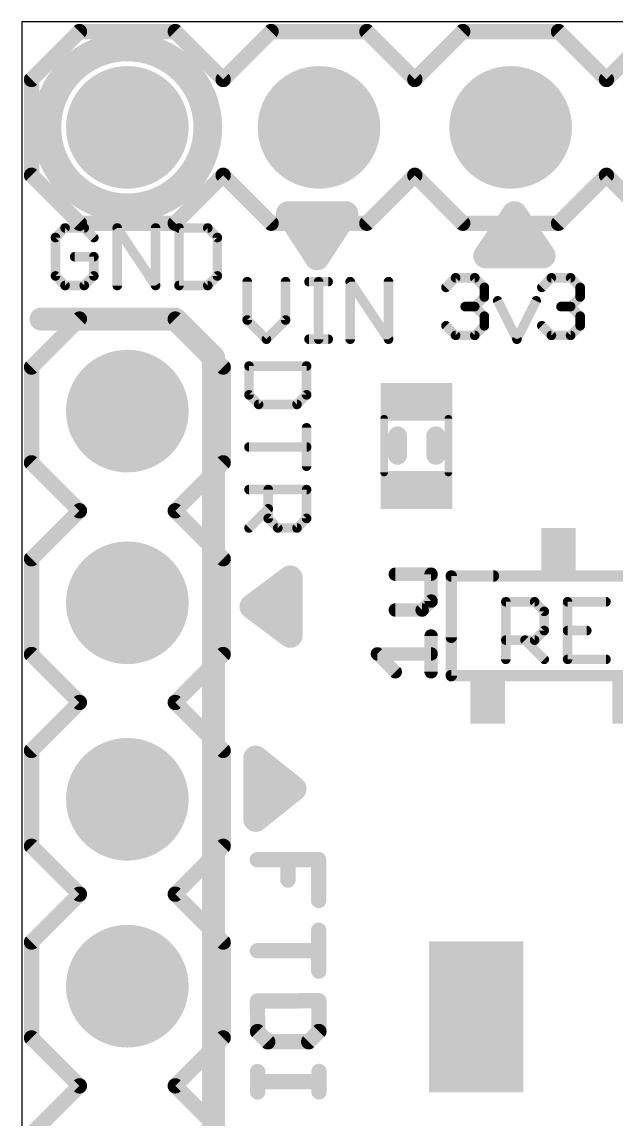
# Model space of a CAD drawing. Extents: x 0 to 33.3, y 0 to 23.1.
# Drawn here: x 0 to 7.87, y 8.58 to 23.11 of the extents above; entities that cross this region are included whole.
import ezdxf

# ---------------------------------------------------------------- set-up
doc = ezdxf.new("R2010")
doc.units = 0
for name, color, linetype in [('17', 82, 'CONTINUOUS'), ('20', 7, 'CONTINUOUS'), ('21', 7, 'CONTINUOUS'), ('51', 53, 'CONTINUOUS')]:
    doc.layers.add(name, color=color, linetype=linetype)

# ---------------------------------------------------------------- blocks, each defined once
blk = doc.blocks.new('RECT')
blk.add_solid([(-0.5, -0.5), (0.5, -0.5), (-0.5, 0.5), (0.5, 0.5)])
blk = doc.blocks.new('ROUNDP')
at = {"const_width": 0.5}
blk.add_lwpolyline([(0, -0.25, 1), (0, 0.25, 1), (0, -0.25)], format="xyb", dxfattribs=at)

msp = doc.modelspace()

# ---------------------------------------------------------------- linework, layer by layer
at = {"layer": '20'}
for p, q in [((33.274, 23.114), (0, 23.114)), ((0, 23.114), (0, 0))]:
    msp.add_line(p, q, dxfattribs=at)
at = {"layer": '21'}
for points, const_width in [([(1.397, 20.6502, 1), (1.397, 22.7838, 1), (1.397, 20.6502)], 0.381), ([(3.5306, 20.6566, 1), (3.5306, 20.4915)], 0.1651), ([(3.5997, 20.6191, 1), (3.4615, 20.5289)], 0.1651), ([(4.3617, 20.5289, 1), (4.2235, 20.6191)], 0.1651), ([(4.3617, 20.5289, 1), (4.2235, 20.6191)], 0.1651), ([(4.2926, 20.4915, 1), (4.2926, 20.6566)], 0.1651), ([(6.596, 20.6205, 1), (6.4596, 20.5275)], 0.1651), ([(6.596, 20.5275, 1), (6.4596, 20.6205)], 0.1651), ([(6.596, 20.5275, 1), (6.4596, 20.6205)], 0.1651), ([(3.7846, 20.4343, 1), (3.7846, 20.3073)], 0.127), ([(4.0386, 20.3073, 1), (4.0386, 20.4343)], 0.127), ([(0.5716, 20.4159, 1), (0.5716, 20.3524)], 0.0635), ([(0.5941, 20.3617, 1), (0.5492, 20.4066)], 0.0635), ([(0.8483, 20.4066, 1), (0.8034, 20.3617)], 0.0635), ([(0.8258, 20.3524, 1), (0.8258, 20.4159)], 0.0635), ([(1.2948, 20.3842, 1), (1.2313, 20.3842)], 0.0635), ([(1.2895, 20.4018, 1), (1.2367, 20.3665)], 0.0635), ([(1.8033, 20.3842, 1), (1.7398, 20.3842)], 0.0635), ([(2.1134, 20.3842, 1), (2.0499, 20.3842)], 0.0635), ([(2.0817, 20.4159, 1), (2.0817, 20.3524)], 0.0635), ([(2.4854, 20.4066, 1), (2.4405, 20.3617)], 0.0635), ([(2.463, 20.3524, 1), (2.463, 20.4159)], 0.0635), ([(0.4763, 20.257, 1), (0.4128, 20.257)], 0.0635), ([(0.422, 20.2795, 1), (0.467, 20.2346)], 0.0635), ([(0.9305, 20.2346, 1), (0.9754, 20.2795)], 0.0635), ([(2.6218, 20.257, 1), (2.5583, 20.257)], 0.0635), ([(2.5676, 20.2346, 1), (2.6125, 20.2795)], 0.0635), ([(6.4262, 20.2311, 1), (6.4262, 20.1041)], 0.127), ([(6.6802, 20.1041, 1), (6.6802, 20.2311)], 0.127), ([(0.6987, 20.0346, 1), (0.6987, 19.9711)], 0.0635), ([(0.9847, 20.0028, 1), (0.9212, 20.0028)], 0.0635), ([(0.9529, 19.9711, 1), (0.9529, 20.0346)], 0.0635), ([(3.8425, 20.0349, 1), (3.9807, 19.9447)], 0.1651), ([(3.8425, 20.0349, 1), (3.9807, 19.9447)], 0.1651), ([(3.8425, 19.9447, 1), (3.9807, 20.0349)], 0.1651), ([(6.1468, 20.0978, 1), (6.1468, 19.9326)], 0.1651), ([(6.0786, 20.0617, 1), (6.215, 19.9687)], 0.1651), ([(6.0786, 20.0617, 1), (6.215, 19.9687)], 0.1651), ([(6.8406, 19.9687, 1), (6.977, 20.0617)], 0.1651), ([(6.9088, 19.9326, 1), (6.9088, 20.0978)], 0.1651), ([(0.467, 19.7711, 1), (0.422, 19.7262)], 0.0635), ([(0.4128, 19.7486, 1), (0.4763, 19.7486)], 0.0635), ([(0.9212, 19.7486, 1), (0.9847, 19.7486)], 0.0635), ([(0.9754, 19.7262, 1), (0.9305, 19.7711)], 0.0635), ([(2.5583, 19.7486, 1), (2.6218, 19.7486)], 0.0635), ([(2.6125, 19.7262, 1), (2.5676, 19.7711)], 0.0635), ([(5.7474, 19.7555, 1), (5.7474, 19.692)], 0.0635), ([(5.7699, 19.7013, 1), (5.725, 19.7462)], 0.0635), ([(6.0241, 19.7462, 1), (5.9792, 19.7013)], 0.0635), ([(6.0016, 19.692, 1), (6.0016, 19.7555)], 0.0635), ([(7.0174, 19.7555, 1), (7.0174, 19.692)], 0.0635), ([(7.0399, 19.7013, 1), (6.995, 19.7462)], 0.0635), ([(7.2941, 19.7462, 1), (7.2492, 19.7013)], 0.0635), ([(7.2716, 19.692, 1), (7.2716, 19.7555)], 0.0635), ([(0.5716, 19.6532, 1), (0.5716, 19.5898)], 0.0635), ([(0.5492, 19.599, 1), (0.5941, 19.644)], 0.0635), ([(0.8034, 19.644, 1), (0.8483, 19.599)], 0.0635), ([(0.8258, 19.5898, 1), (0.8258, 19.6532)], 0.0635), ([(1.2313, 19.6215, 1), (1.2948, 19.6215)], 0.0635), ([(1.7398, 19.6215, 1), (1.8033, 19.6215)], 0.0635), ([(1.7451, 19.6039, 1), (1.7979, 19.6391)], 0.0635), ([(2.0499, 19.6215, 1), (2.1134, 19.6215)], 0.0635), ([(2.0817, 19.6532, 1), (2.0817, 19.5898)], 0.0635), ([(2.4405, 19.644, 1), (2.4854, 19.599)], 0.0635), ([(2.463, 19.5898, 1), (2.463, 19.6532)], 0.0635), ([(3.0178, 19.673, 1), (2.9543, 19.673)], 0.0635), ([(3.5262, 19.673, 1), (3.4627, 19.673)], 0.0635), ([(3.8046, 19.7047, 1), (3.8046, 19.6412)], 0.0635), ([(3.9635, 19.673, 1), (3.9, 19.673)], 0.0635), ([(4.0588, 19.6412, 1), (4.0588, 19.7047)], 0.0635), ([(4.3767, 19.6906, 1), (4.3239, 19.6553)], 0.0635), ([(4.3821, 19.673, 1), (4.3186, 19.673)], 0.0635), ([(4.8905, 19.673, 1), (4.827, 19.673)], 0.0635), ([(5.5979, 19.6191, 1), (5.6428, 19.5742)], 0.0635), ([(6.1605, 19.5966, 1), (6.097, 19.5966)], 0.0635), ([(6.1063, 19.5742, 1), (6.1512, 19.6191)], 0.0635), ([(6.8679, 19.6191, 1), (6.9128, 19.5742)], 0.0635), ([(7.4305, 19.5966, 1), (7.367, 19.5966)], 0.0635), ([(7.3763, 19.5742, 1), (7.4212, 19.6191)], 0.0635), ([(6.097, 19.4695, 1), (6.1605, 19.4695)], 0.0635), ([(6.1512, 19.4471, 1), (6.1063, 19.492)], 0.0635), ([(6.3345, 19.4329, 1), (6.2777, 19.4045)], 0.0635), ([(6.843, 19.4045, 1), (6.7862, 19.4329)], 0.0635), ([(7.367, 19.4695, 1), (7.4305, 19.4695)], 0.0635), ([(7.4212, 19.4471, 1), (7.3763, 19.492)], 0.0635), ([(5.8745, 19.3742, 1), (5.8745, 19.3107)], 0.0635), ([(6.0241, 19.3649, 1), (5.9792, 19.32)], 0.0635), ([(5.9792, 19.3649, 1), (6.0241, 19.32)], 0.0635), ([(6.0016, 19.3107, 1), (6.0016, 19.3742)], 0.0635), ([(7.1445, 19.3742, 1), (7.1445, 19.3107)], 0.0635), ([(7.2941, 19.3649, 1), (7.2492, 19.32)], 0.0635), ([(7.2492, 19.3649, 1), (7.2941, 19.32)], 0.0635), ([(7.2716, 19.3107, 1), (7.2716, 19.3742)], 0.0635), ([(0.254, 19.2532, 1), (0.254, 19.1008)], 0.1524), ([(2.0859, 19.2309, 1), (1.9781, 19.1231)], 0.1524), ([(2.032, 19.1008, 1), (2.032, 19.2532)], 0.1524), ([(2.9543, 19.1645, 1), (3.0178, 19.1645)], 0.0635), ([(3.0085, 19.187, 1), (2.9636, 19.1421)], 0.0635), ([(3.4627, 19.1645, 1), (3.5262, 19.1645)], 0.0635), ([(3.5169, 19.1421, 1), (3.472, 19.187)], 0.0635), ([(6.1605, 19.2153, 1), (6.097, 19.2153)], 0.0635), ([(6.1063, 19.1929, 1), (6.1512, 19.2378)], 0.0635), ([(7.4305, 19.2153, 1), (7.367, 19.2153)], 0.0635), ([(7.3763, 19.1929, 1), (7.4212, 19.2378)], 0.0635), ([(5.6428, 19.1107, 1), (5.5979, 19.0658)], 0.0635), ([(6.097, 19.0882, 1), (6.1605, 19.0882)], 0.0635), ([(6.1512, 19.0658, 1), (6.1063, 19.1107)], 0.0635), ([(6.9128, 19.1107, 1), (6.8679, 19.0658)], 0.0635), ([(7.367, 19.0882, 1), (7.4305, 19.0882)], 0.0635), ([(7.4212, 19.0658, 1), (7.3763, 19.1107)], 0.0635), ([(3.2178, 18.9328, 1), (3.2627, 18.8878)], 0.0635), ([(3.2178, 18.8878, 1), (3.2627, 18.9328)], 0.0635), ([(3.8046, 18.942, 1), (3.8046, 18.8786)], 0.0635), ([(3.9, 18.9103, 1), (3.9635, 18.9103)], 0.0635), ([(4.0588, 18.8786, 1), (4.0588, 18.942)], 0.0635), ([(4.3186, 18.9103, 1), (4.3821, 18.9103)], 0.0635), ([(4.827, 18.9103, 1), (4.8905, 18.9103)], 0.0635), ([(4.8323, 18.8927, 1), (4.8852, 18.9279)], 0.0635), ([(5.7474, 18.9929, 1), (5.7474, 18.9294)], 0.0635), ([(5.725, 18.9386, 1), (5.7699, 18.9836)], 0.0635), ([(5.9792, 18.9836, 1), (6.0241, 18.9386)], 0.0635), ([(6.0016, 18.9294, 1), (6.0016, 18.9929)], 0.0635), ([(6.5319, 18.9245, 1), (6.5887, 18.8961)], 0.0635), ([(6.5319, 18.8961, 1), (6.5887, 18.9245)], 0.0635), ([(7.0174, 18.9929, 1), (7.0174, 18.9294)], 0.0635), ([(6.995, 18.9386, 1), (7.0399, 18.9836)], 0.0635), ([(7.2492, 18.9836, 1), (7.2941, 18.9386)], 0.0635), ([(7.2716, 18.9294, 1), (7.2716, 18.9929)], 0.0635), ([(2.6162, 18.669, 1), (2.4638, 18.669)], 0.1524), ([(2.4861, 18.6151, 1), (2.5939, 18.7229)], 0.1524), ([(3.0417, 18.5547, 1), (2.9781, 18.5547)], 0.0635), ([(3.0099, 18.5864, 1), (3.0099, 18.523)], 0.0635), ([(3.8043, 18.5547, 1), (3.7408, 18.5547)], 0.0635), ([(3.7726, 18.523, 1), (3.7726, 18.5864)], 0.0635), ([(2.9781, 18.1734, 1), (3.0417, 18.1734)], 0.0635), ([(3.0324, 18.1958, 1), (2.9874, 18.1509)], 0.0635), ([(3.7408, 18.1734, 1), (3.8043, 18.1734)], 0.0635), ([(3.795, 18.1509, 1), (3.7501, 18.1958)], 0.0635), ([(3.137, 18.078, 1), (3.137, 18.0145)], 0.0635), ([(3.1146, 18.0238, 1), (3.1595, 18.0687)], 0.0635), ([(3.623, 18.0687, 1), (3.6679, 18.0238)], 0.0635), ([(3.6454, 18.0145, 1), (3.6454, 18.078)], 0.0635), ([(3.8043, 17.7361, 1), (3.7408, 17.7361)], 0.0635), ([(5.0419, 17.6276, 1), (4.9149, 17.6276)], 0.127), ([(5.5499, 17.6276, 1), (5.4229, 17.6276)], 0.127), ([(3.0099, 17.5137, 1), (3.0099, 17.4502)], 0.0635), ([(3.7726, 17.4502, 1), (3.7726, 17.5137)], 0.0635), ([(4.9149, 17.3736, 1), (5.0419, 17.3736)], 0.127), ([(5.4229, 17.3736, 1), (5.5499, 17.3736)], 0.127), ([(3.7408, 17.2277, 1), (3.8043, 17.2277)], 0.0635), ([(3.0099, 16.9493, 1), (3.0099, 16.8858)], 0.0635), ([(3.2959, 16.9175, 1), (3.2324, 16.9175)], 0.0635), ([(3.8043, 16.9175, 1), (3.7408, 16.9175)], 0.0635), ([(3.7726, 16.8858, 1), (3.7726, 16.9493)], 0.0635), ([(3.2866, 16.6409, 1), (3.2417, 16.6858)], 0.0635), ([(3.2866, 16.5587, 1), (3.2417, 16.5138)], 0.0635), ([(3.795, 16.5138, 1), (3.7501, 16.5587)], 0.0635), ([(2.9874, 16.4316, 1), (3.0324, 16.3867)], 0.0635), ([(3.2324, 16.5362, 1), (3.2959, 16.5362)], 0.0635), ([(3.3912, 16.4409, 1), (3.3912, 16.3774)], 0.0635), ([(3.3688, 16.3867, 1), (3.4137, 16.4316)], 0.0635), ([(3.623, 16.4316, 1), (3.6679, 16.3867)], 0.0635), ([(3.6454, 16.3774, 1), (3.6454, 16.4409)], 0.0635), ([(3.7408, 16.5362, 1), (3.8043, 16.5362)], 0.0635), ([(3.6385, 15.748, 1), (3.4735, 15.748)], 0.1651), ([(3.6055, 15.682, 1), (3.5065, 15.814)], 0.1651), ([(5.7281, 15.773, 1), (5.6519, 15.773)], 0.0762), ([(5.69, 15.8111, 1), (5.69, 15.7349)], 0.0762), ([(6.248, 15.7349, 1), (6.248, 15.8111)], 0.0762), ([(3.4925, 15.494, 1), (3.3655, 15.494)], 0.127), ([(3.0975, 15.433, 1), (2.9985, 15.301)], 0.1651), ([(3.0975, 15.433, 1), (2.9985, 15.301)], 0.1651), ([(2.9985, 15.433, 1), (3.0975, 15.301)], 0.1651), ([(3.3655, 15.24, 1), (3.4925, 15.24)], 0.127), ([(3.5065, 14.92, 1), (3.6055, 15.052)], 0.1651), ([(3.5065, 14.92, 1), (3.6055, 15.052)], 0.1651), ([(3.4735, 14.986, 1), (3.6385, 14.986)], 0.1651), ([(5.6519, 14.961, 1), (5.7281, 14.961)], 0.0762), ([(3.1504, 13.4249, 1), (3.0472, 13.2959)], 0.1651), ([(3.1504, 13.4249, 1), (3.0472, 13.2959)], 0.1651), ([(3.1814, 13.3604, 1), (3.0163, 13.3604)], 0.1651), ([(3.3655, 13.081, 1), (3.2385, 13.081)], 0.127), ([(3.6584, 12.8895, 1), (3.5552, 13.0185)], 0.1651), ([(3.5552, 12.8895, 1), (3.6584, 13.0185)], 0.1651), ([(3.5552, 12.8895, 1), (3.6584, 13.0185)], 0.1651), ([(3.2385, 12.827, 1), (3.3655, 12.827)], 0.127), ([(3.0472, 12.6121, 1), (3.1504, 12.4831)], 0.1651), ([(3.0163, 12.5476, 1), (3.1814, 12.5476)], 0.1651), ([(3.1183, 12.0646, 1), (3.1185, 11.963)], 0.1016), ([(3.5759, 12.0146, 1), (3.4743, 12.0145)], 0.1016), ([(3.9827, 12.0153, 1), (3.8811, 12.0152)], 0.1016), ([(3.932, 11.9645, 1), (3.9318, 12.066)], 0.1016), ([(3.4748, 11.7433, 1), (3.5764, 11.7435)], 0.1016), ([(3.882, 11.4728, 1), (3.9836, 11.473)], 0.1016), ([(3.9843, 11.0798, 1), (3.8827, 11.0796)], 0.1016), ([(3.1204, 10.8579, 1), (3.1206, 10.7564)], 0.1016), ([(3.9341, 10.7578, 1), (3.9339, 10.8594)], 0.1016), ([(3.8837, 10.5373, 1), (3.9853, 10.5375)], 0.1016), ([(6.0698, 10.4314, 1), (5.9698, 10.4314)], 0.1), ([(3.1216, 10.1936, 1), (3.1217, 10.092)], 0.1016), ([(3.1724, 10.1429, 1), (3.0709, 10.1427)], 0.1016), ([(3.9859, 10.1443, 1), (3.8843, 10.1441)], 0.1016), ([(3.9352, 10.0934, 1), (3.9351, 10.195)], 0.1016), ([(5.5198, 10.1814, 1), (5.5198, 10.0814)], 0.1), ([(5.9698, 10.2314, 1), (6.0698, 10.2314)], 0.1), ([(6.5198, 10.0814, 1), (6.5198, 10.1814)], 0.1), ([(3.1582, 9.772, 1), (3.0865, 9.7001)], 0.1016), ([(3.0716, 9.736, 1), (3.1732, 9.7361)], 0.1016), ([(3.8851, 9.7374, 1), (3.9866, 9.7376)], 0.1016), ([(3.9718, 9.7016, 1), (3.8999, 9.7733)], 0.1016), ([(5.5198, 9.7814, 1), (5.5198, 9.6814)], 0.1), ([(6.5198, 9.6814, 1), (6.5198, 9.7814)], 0.1), ([(3.2581, 9.6515, 1), (3.2583, 9.5499)], 0.1016), ([(3.2223, 9.5647, 1), (3.294, 9.6367)], 0.1016), ([(3.7645, 9.6375, 1), (3.8365, 9.5658)], 0.1016), ([(3.8006, 9.5508, 1), (3.8004, 9.6524)], 0.1016), ([(6.0698, 9.6314, 1), (5.9698, 9.6314)], 0.1), ([(5.9698, 9.4314, 1), (6.0698, 9.4314)], 0.1), ([(3.1741, 9.2074, 1), (3.0725, 9.2072)], 0.1016), ([(3.9876, 9.2088, 1), (3.886, 9.2086)], 0.1016), ([(3.1234, 9.1225, 1), (3.1236, 9.0209)], 0.1016), ([(3.9371, 9.0223, 1), (3.9369, 9.1239)], 0.1016), ([(3.073, 8.936, 1), (3.1746, 8.9362)], 0.1016), ([(3.8864, 8.9374, 1), (3.988, 8.9376)], 0.1016)]:
    msp.add_lwpolyline(points, format="xyb", dxfattribs=dict(at, const_width=const_width))
for points, const_width in [([(3.9116, 19.9898), (3.5306, 20.574)], 0.3302), ([(3.5306, 20.574), (4.2926, 20.574)], 0.3302), ([(4.2926, 20.574), (3.9116, 19.9898)], 0.3302), ([(4.2926, 20.574), (3.9116, 19.9898)], 0.3302), ([(6.1468, 20.0152), (6.5278, 20.574)], 0.3302), ([(6.1468, 20.0152), (6.5278, 20.574)], 0.3302), ([(6.5278, 20.574), (6.9088, 20.0152)], 0.3302), ([(3.7846, 20.3708), (4.0386, 20.3708)], 0.254), ([(0.5716, 20.3842), (0.4445, 20.257)], 0.127), ([(0.8258, 20.3842), (0.5716, 20.3842)], 0.127), ([(0.9529, 20.257), (0.8258, 20.3842)], 0.127), ([(1.2631, 19.6215), (1.2631, 20.3842)], 0.127), ([(1.2631, 20.3842), (1.7715, 19.6215)], 0.127), ([(1.7715, 19.6215), (1.7715, 20.3842)], 0.127), ([(2.0817, 20.3842), (2.0817, 19.6215)], 0.127), ([(2.463, 20.3842), (2.0817, 20.3842)], 0.127), ([(2.5901, 20.257), (2.463, 20.3842)], 0.127), ([(0.4445, 20.257), (0.4445, 19.7486)], 0.127), ([(2.5901, 19.7486), (2.5901, 20.257)], 0.127), ([(6.6802, 20.1676), (6.4262, 20.1676)], 0.254), ([(0.9529, 20.0028), (0.6987, 20.0028)], 0.127), ([(0.9529, 19.7486), (0.9529, 20.0028)], 0.127), ([(6.9088, 20.0152), (6.1468, 20.0152)], 0.3302), ([(0.4445, 19.7486), (0.5716, 19.6215)], 0.127), ([(0.8258, 19.6215), (0.9529, 19.7486)], 0.127), ([(2.463, 19.6215), (2.5901, 19.7486)], 0.127), ([(5.6203, 19.5966), (5.7474, 19.7238)], 0.127), ([(5.7474, 19.7238), (6.0016, 19.7238)], 0.127), ([(6.0016, 19.7238), (6.1288, 19.5966)], 0.127), ([(6.8903, 19.5966), (7.0174, 19.7238)], 0.127), ([(7.0174, 19.7238), (7.2716, 19.7238)], 0.127), ([(7.2716, 19.7238), (7.3988, 19.5966)], 0.127), ([(0.5716, 19.6215), (0.8258, 19.6215)], 0.127), ([(2.0817, 19.6215), (2.463, 19.6215)], 0.127), ([(2.986, 19.673), (2.986, 19.1645)], 0.127), ([(3.4945, 19.1645), (3.4945, 19.673)], 0.127), ([(3.8046, 19.673), (4.0588, 19.673)], 0.127), ([(3.9317, 18.9103), (3.9317, 19.673)], 0.127), ([(4.3503, 18.9103), (4.3503, 19.673)], 0.127), ([(4.3503, 19.673), (4.8588, 18.9103)], 0.127), ([(4.8588, 18.9103), (4.8588, 19.673)], 0.127), ([(6.1288, 19.5966), (6.1288, 19.4695)], 0.127), ([(7.3988, 19.5966), (7.3988, 19.4695)], 0.127), ([(6.1288, 19.4695), (6.0016, 19.3424)], 0.127), ([(6.3061, 19.4187), (6.5603, 18.9103)], 0.127), ([(6.5603, 18.9103), (6.8146, 19.4187)], 0.127), ([(7.3988, 19.4695), (7.2716, 19.3424)], 0.127), ([(6.0016, 19.3424), (5.8745, 19.3424)], 0.127), ([(6.0016, 19.3424), (6.1288, 19.2153)], 0.127), ([(7.2716, 19.3424), (7.1445, 19.3424)], 0.127), ([(7.2716, 19.3424), (7.3988, 19.2153)], 0.127), ([(2.032, 19.177), (0.254, 19.177)], 0.3048), ([(2.54, 18.669), (2.032, 19.177)], 0.3048), ([(2.986, 19.1645), (3.2402, 18.9103)], 0.127), ([(3.2402, 18.9103), (3.4945, 19.1645)], 0.127), ([(6.1288, 19.2153), (6.1288, 19.0882)], 0.127), ([(7.3988, 19.2153), (7.3988, 19.0882)], 0.127), ([(5.7474, 18.9611), (5.6203, 19.0882)], 0.127), ([(6.1288, 19.0882), (6.0016, 18.9611)], 0.127), ([(7.0174, 18.9611), (6.8903, 19.0882)], 0.127), ([(7.3988, 19.0882), (7.2716, 18.9611)], 0.127), ([(3.8046, 18.9103), (4.0588, 18.9103)], 0.127), ([(6.0016, 18.9611), (5.7474, 18.9611)], 0.127), ([(7.2716, 18.9611), (7.0174, 18.9611)], 0.127), ([(2.54, 18.669), (2.54, 4.318)], 0.3048), ([(3.7726, 18.5547), (3.0099, 18.5547)], 0.127), ([(3.0099, 18.5547), (3.0099, 18.1734)], 0.127), ([(3.7726, 18.1734), (3.7726, 18.5547)], 0.127), ([(3.0099, 18.1734), (3.137, 18.0463)], 0.127), ([(3.6454, 18.0463), (3.7726, 18.1734)], 0.127), ([(3.137, 18.0463), (3.6454, 18.0463)], 0.127), ([(3.7726, 17.7361), (3.7726, 17.2277)], 0.127), ([(4.9784, 17.3736), (4.9784, 17.6276)], 0.254), ([(5.4864, 17.3736), (5.4864, 17.6276)], 0.254), ([(3.0099, 17.4819), (3.7726, 17.4819)], 0.127), ([(3.0099, 16.9175), (3.7726, 16.9175)], 0.127), ([(3.2641, 16.5362), (3.2641, 16.9175)], 0.127), ([(3.7726, 16.9175), (3.7726, 16.5362)], 0.127), ([(3.2641, 16.6633), (3.0099, 16.4091)], 0.127), ([(3.3912, 16.4091), (3.2641, 16.5362)], 0.127), ([(3.7726, 16.5362), (3.6454, 16.4091)], 0.127), ([(3.6454, 16.4091), (3.3912, 16.4091)], 0.127), ([(3.048, 15.367), (3.556, 15.748)], 0.3302), ([(3.556, 15.748), (3.556, 14.986)], 0.3302), ([(5.69, 14.961), (5.69, 15.773)], 0.1524), ([(5.69, 15.773), (6.248, 15.773)], 0.1524), ([(3.429, 15.494), (3.429, 15.24)], 0.254), ([(3.556, 14.986), (3.048, 15.367)], 0.3302), ([(3.556, 14.986), (3.048, 15.367)], 0.3302), ([(3.0988, 12.5476), (3.0988, 13.3604)], 0.3302), ([(3.0988, 13.3604), (3.6068, 12.954)], 0.3302), ([(3.0988, 13.3604), (3.6068, 12.954)], 0.3302), ([(3.6068, 12.954), (3.0988, 12.5476)], 0.3302), ([(3.302, 13.081), (3.302, 12.827)], 0.254), ([(3.1184, 12.0138), (3.9319, 12.0152)], 0.2032), ([(3.5251, 12.0145), (3.5256, 11.7434)], 0.2032), ([(3.9319, 12.0152), (3.9328, 11.4729)], 0.2032), ([(3.9335, 11.0797), (3.9345, 10.5374)], 0.2032), ([(3.1205, 10.8072), (3.934, 10.8086)], 0.2032), ([(6.0198, 10.2314), (6.0198, 10.4314)], 0.2), ([(3.9351, 10.1442), (3.1217, 10.1428)], 0.2032), ([(3.1217, 10.1428), (3.1224, 9.736)], 0.2032), ([(3.9359, 9.7375), (3.9351, 10.1442)], 0.2032), ([(5.5198, 10.1314), (6.5198, 10.1314)], 0.2), ([(3.1224, 9.736), (3.2582, 9.6007)], 0.2032), ([(3.8005, 9.6016), (3.9359, 9.7375)], 0.2032), ([(5.5198, 9.7314), (6.5198, 9.7314)], 0.2), ([(3.2582, 9.6007), (3.8005, 9.6016)], 0.2032), ([(6.0198, 9.6314), (6.0198, 9.4314)], 0.2), ([(3.1233, 9.2073), (3.1238, 8.9361)], 0.2032), ([(3.9368, 9.2087), (3.9372, 8.9375)], 0.2032), ([(3.1235, 9.0717), (3.937, 9.0731)], 0.2032)]:
    msp.add_lwpolyline(points, dxfattribs=dict(at, const_width=const_width))
at = {"layer": '51'}
for points, const_width in [([(0.127, 22.352), (0.762, 22.987)], 0.2032), ([(0.762, 22.987), (2.032, 22.987)], 0.2032), ([(2.032, 22.987), (2.667, 22.352)], 0.2032), ([(2.667, 22.352), (3.302, 22.987)], 0.2032), ([(3.302, 22.987), (4.572, 22.987)], 0.2032), ([(4.572, 22.987), (5.207, 22.352)], 0.2032), ([(5.207, 22.352), (5.842, 22.987)], 0.2032), ([(5.842, 22.987), (7.112, 22.987)], 0.2032), ([(7.747, 22.352), (7.112, 22.987)], 0.2032), ([(7.747, 22.352), (8.382, 22.987)], 0.2032), ([(0.127, 22.352), (0.127, 21.082)], 0.2032), ([(0.762, 20.447), (0.127, 21.082)], 0.2032), ([(2.667, 21.082), (2.032, 20.447)], 0.2032), ([(3.302, 20.447), (2.667, 21.082)], 0.2032), ([(5.207, 21.082), (4.572, 20.447)], 0.2032), ([(5.842, 20.447), (5.207, 21.082)], 0.2032), ([(7.112, 20.447), (7.747, 21.082)], 0.2032), ([(8.382, 20.447), (7.747, 21.082)], 0.2032), ([(2.032, 20.447), (0.762, 20.447)], 0.2032), ([(4.572, 20.447), (3.302, 20.447)], 0.2032), ([(7.112, 20.447), (5.842, 20.447)], 0.2032), ([(0.762, 19.177), (0.127, 18.542)], 0.2032), ([(2.032, 19.177), (0.762, 19.177)], 0.2032), ([(2.667, 18.542), (2.032, 19.177)], 0.2032), ([(0.127, 17.272), (0.127, 18.542)], 0.2032), ([(2.667, 18.542), (2.667, 17.272)], 0.2032), ([(4.8004, 17.1446), (4.8004, 17.8566)], 0.1016), ([(5.6514, 17.1446), (5.6514, 17.8566)], 0.1016), ([(0.762, 16.637), (0.127, 17.272)], 0.2032), ([(2.667, 17.272), (2.032, 16.637)], 0.2032), ([(0.762, 16.637), (0.127, 16.002)], 0.2032), ([(2.667, 16.002), (2.032, 16.637)], 0.2032), ([(0.127, 14.732), (0.127, 16.002)], 0.2032), ([(2.667, 16.002), (2.667, 14.732)], 0.2032), ([(5.4229, 15.7965), (4.9484, 15.7965)], 0.1778), ([(5.4229, 15.4406), (5.4229, 15.7965)], 0.1778), ([(5.69, 14.453), (5.69, 15.773)], 0.1524), ([(5.69, 15.773), (8.534, 15.773)], 0.1524), ([(4.9484, 15.322), (5.3043, 15.322)], 0.1778), ([(5.3043, 15.322), (5.4229, 15.4406)], 0.1778), ([(6.4135, 14.6685), (6.4135, 15.4312)], 0.127), ([(6.4135, 15.4312), (6.7948, 15.4312)], 0.127), ([(6.7948, 15.4312), (6.9219, 15.304)], 0.127), ([(7.7405, 15.4312), (7.2321, 15.4312)], 0.127), ([(7.2321, 15.4312), (7.2321, 14.6685)], 0.127), ([(6.9219, 15.304), (6.9219, 15.0498)], 0.127), ([(5.4229, 14.5034), (5.4229, 14.9779)], 0.1778), ([(6.7948, 14.9227), (6.4135, 14.9227)], 0.127), ([(6.6677, 14.9227), (6.9219, 14.6685)], 0.127), ([(6.9219, 15.0498), (6.7948, 14.9227)], 0.127), ([(7.2321, 15.0498), (7.4863, 15.0498)], 0.127), ([(0.762, 14.097), (0.127, 14.732)], 0.2032), ([(2.667, 14.732), (2.032, 14.097)], 0.2032), ([(4.9484, 14.5034), (4.7111, 14.7407)], 0.1778), ([(4.7111, 14.7407), (5.4229, 14.7407)], 0.1778), ([(7.2321, 14.6685), (7.7405, 14.6685)], 0.127), ([(8.534, 14.453), (5.69, 14.453)], 0.1524), ([(0.127, 13.462), (0.762, 14.097)], 0.2032), ([(2.032, 14.097), (2.667, 13.462)], 0.2032), ([(0.127, 12.192), (0.127, 13.462)], 0.2032), ([(2.667, 13.462), (2.667, 12.192)], 0.2032), ([(0.762, 11.557), (0.127, 12.192)], 0.2032), ([(2.667, 12.192), (2.032, 11.557)], 0.2032), ([(0.762, 11.557), (0.127, 10.922)], 0.2032), ([(2.667, 10.922), (2.032, 11.557)], 0.2032), ([(0.127, 9.652), (0.127, 10.922)], 0.2032), ([(2.667, 10.922), (2.667, 9.652)], 0.2032), ([(0.762, 9.017), (0.127, 9.652)], 0.2032), ([(2.667, 9.652), (2.032, 9.017)], 0.2032), ([(0.127, 8.382), (0.762, 9.017)], 0.2032), ([(2.032, 9.017), (2.667, 8.382)], 0.2032)]:
    msp.add_lwpolyline(points, dxfattribs=dict(at, const_width=const_width))
for points, const_width in [([(0.762, 23.0378, 1), (0.762, 22.9362)], 0.1016), ([(0.7979, 22.9511, 1), (0.7261, 23.0229)], 0.1016), ([(2.0679, 23.0229, 1), (1.9961, 22.9511)], 0.1016), ([(2.032, 22.9362, 1), (2.032, 23.0378)], 0.1016), ([(3.302, 23.0378, 1), (3.302, 22.9362)], 0.1016), ([(3.3379, 22.9511, 1), (3.2661, 23.0229)], 0.1016), ([(4.6079, 23.0229, 1), (4.5361, 22.9511)], 0.1016), ([(4.572, 22.9362, 1), (4.572, 23.0378)], 0.1016), ([(5.842, 23.0378, 1), (5.842, 22.9362)], 0.1016), ([(5.8779, 22.9511, 1), (5.8061, 23.0229)], 0.1016), ([(7.1479, 23.0229, 1), (7.0761, 22.9511)], 0.1016), ([(7.112, 22.9362, 1), (7.112, 23.0378)], 0.1016), ([(0.1778, 22.352, 1), (0.0762, 22.352)], 0.1016), ([(0.0911, 22.3879, 1), (0.1629, 22.3161)], 0.1016), ([(2.6311, 22.3879, 1), (2.7029, 22.3161)], 0.1016), ([(2.6311, 22.3161, 1), (2.7029, 22.3879)], 0.1016), ([(5.1711, 22.3879, 1), (5.2429, 22.3161)], 0.1016), ([(5.1711, 22.3161, 1), (5.2429, 22.3879)], 0.1016), ([(7.7111, 22.3879, 1), (7.7829, 22.3161)], 0.1016), ([(7.7111, 22.3161, 1), (7.7829, 22.3879)], 0.1016), ([(0.1629, 21.1179, 1), (0.0911, 21.0461)], 0.1016), ([(0.0762, 21.082, 1), (0.1778, 21.082)], 0.1016), ([(2.7029, 21.1179, 1), (2.6311, 21.0461)], 0.1016), ([(2.7029, 21.0461, 1), (2.6311, 21.1179)], 0.1016), ([(5.2429, 21.1179, 1), (5.1711, 21.0461)], 0.1016), ([(5.2429, 21.0461, 1), (5.1711, 21.1179)], 0.1016), ([(7.7829, 21.1179, 1), (7.7111, 21.0461)], 0.1016), ([(7.7829, 21.0461, 1), (7.7111, 21.1179)], 0.1016), ([(0.762, 20.4978, 1), (0.762, 20.3962)], 0.1016), ([(0.7261, 20.4111, 1), (0.7979, 20.4829)], 0.1016), ([(1.9961, 20.4829, 1), (2.0679, 20.4111)], 0.1016), ([(2.032, 20.3962, 1), (2.032, 20.4978)], 0.1016), ([(3.302, 20.4978, 1), (3.302, 20.3962)], 0.1016), ([(3.2661, 20.4111, 1), (3.3379, 20.4829)], 0.1016), ([(4.5361, 20.4829, 1), (4.6079, 20.4111)], 0.1016), ([(4.572, 20.3962, 1), (4.572, 20.4978)], 0.1016), ([(5.842, 20.4978, 1), (5.842, 20.3962)], 0.1016), ([(5.8061, 20.4111, 1), (5.8779, 20.4829)], 0.1016), ([(7.0761, 20.4829, 1), (7.1479, 20.4111)], 0.1016), ([(7.112, 20.3962, 1), (7.112, 20.4978)], 0.1016), ([(0.762, 19.2278, 1), (0.762, 19.1262)], 0.1016), ([(0.7979, 19.1411, 1), (0.7261, 19.2129)], 0.1016), ([(2.0679, 19.2129, 1), (1.9961, 19.1411)], 0.1016), ([(2.032, 19.1262, 1), (2.032, 19.2278)], 0.1016), ([(0.1778, 18.542, 1), (0.0762, 18.542)], 0.1016), ([(0.0911, 18.5779, 1), (0.1629, 18.5061)], 0.1016), ([(2.7178, 18.542, 1), (2.6162, 18.542)], 0.1016), ([(2.6311, 18.5061, 1), (2.7029, 18.5779)], 0.1016), ([(4.8258, 17.8566, 1), (4.775, 17.8566)], 0.0508), ([(5.6768, 17.8566, 1), (5.626, 17.8566)], 0.0508), ([(0.1629, 17.3079, 1), (0.0911, 17.2361)], 0.1016), ([(0.0762, 17.272, 1), (0.1778, 17.272)], 0.1016), ([(2.6162, 17.272, 1), (2.7178, 17.272)], 0.1016), ([(2.7029, 17.2361, 1), (2.6311, 17.3079)], 0.1016), ([(4.775, 17.1446, 1), (4.8258, 17.1446)], 0.0508), ([(5.626, 17.1446, 1), (5.6768, 17.1446)], 0.0508), ([(0.7979, 16.6011, 1), (0.7261, 16.6729)], 0.1016), ([(0.7261, 16.6011, 1), (0.7979, 16.6729)], 0.1016), ([(2.0679, 16.6729, 1), (1.9961, 16.6011)], 0.1016), ([(1.9961, 16.6729, 1), (2.0679, 16.6011)], 0.1016), ([(0.1778, 16.002, 1), (0.0762, 16.002)], 0.1016), ([(0.0911, 16.0379, 1), (0.1629, 15.9661)], 0.1016), ([(2.7178, 16.002, 1), (2.6162, 16.002)], 0.1016), ([(2.6311, 15.9661, 1), (2.7029, 16.0379)], 0.1016), ([(4.9484, 15.841, 1), (4.9484, 15.7521)], 0.0889), ([(5.4674, 15.7965, 1), (5.3784, 15.7965)], 0.0889), ([(5.4229, 15.7521, 1), (5.4229, 15.841)], 0.0889), ([(5.7281, 15.773, 1), (5.6519, 15.773)], 0.0762), ([(5.69, 15.8111, 1), (5.69, 15.7349)], 0.0762), ([(4.9484, 15.3664, 1), (4.9484, 15.2775)], 0.0889), ([(5.3043, 15.2775, 1), (5.3043, 15.3664)], 0.0889), ([(5.3784, 15.4406, 1), (5.4674, 15.4406)], 0.0889), ([(5.4543, 15.4092, 1), (5.3915, 15.472)], 0.0889), ([(6.4135, 15.4629, 1), (6.4135, 15.3994)], 0.0635), ([(6.4452, 15.4312, 1), (6.3818, 15.4312)], 0.0635), ([(6.8173, 15.4536, 1), (6.7724, 15.4087)], 0.0635), ([(6.7948, 15.3994, 1), (6.7948, 15.4629)], 0.0635), ([(7.2638, 15.4312, 1), (7.2003, 15.4312)], 0.0635), ([(7.2321, 15.4629, 1), (7.2321, 15.3994)], 0.0635), ([(7.7405, 15.3994, 1), (7.7405, 15.4629)], 0.0635), ([(5.2728, 15.3534, 1), (5.3357, 15.2905)], 0.0889), ([(6.9537, 15.304, 1), (6.8902, 15.304)], 0.0635), ([(6.8995, 15.2816, 1), (6.9444, 15.3265)], 0.0635), ([(5.4674, 14.9779, 1), (5.3784, 14.9779)], 0.0889), ([(6.4135, 14.9545, 1), (6.4135, 14.891)], 0.0635), ([(6.6902, 14.9452, 1), (6.6453, 14.9003)], 0.0635), ([(6.7724, 14.9452, 1), (6.8173, 14.9003)], 0.0635), ([(6.7948, 14.891, 1), (6.7948, 14.9545)], 0.0635), ([(6.8902, 15.0498, 1), (6.9537, 15.0498)], 0.0635), ([(6.9444, 15.0274, 1), (6.8995, 15.0723)], 0.0635), ([(7.2321, 15.0816, 1), (7.2321, 15.0181)], 0.0635), ([(7.4863, 15.0181, 1), (7.4863, 15.0816)], 0.0635), ([(0.1629, 14.7679, 1), (0.0911, 14.6961)], 0.1016), ([(2.7029, 14.6961, 1), (2.6311, 14.7679)], 0.1016), ([(4.7425, 14.7721, 1), (4.6797, 14.7092)], 0.0889), ([(4.7111, 14.7851, 1), (4.7111, 14.6962)], 0.0889), ([(5.4229, 14.6962, 1), (5.4229, 14.7851)], 0.0889), ([(0.0762, 14.732, 1), (0.1778, 14.732)], 0.1016), ([(2.6162, 14.732, 1), (2.7178, 14.732)], 0.1016), ([(6.3818, 14.6685, 1), (6.4452, 14.6685)], 0.0635), ([(6.8995, 14.646, 1), (6.9444, 14.691)], 0.0635), ([(7.2321, 14.7003, 1), (7.2321, 14.6367)], 0.0635), ([(7.2003, 14.6685, 1), (7.2638, 14.6685)], 0.0635), ([(7.7405, 14.6367, 1), (7.7405, 14.7003)], 0.0635), ([(4.9169, 14.472, 1), (4.9798, 14.5348)], 0.0889), ([(5.3784, 14.5034, 1), (5.4674, 14.5034)], 0.0889), ([(5.69, 14.4911, 1), (5.69, 14.4149)], 0.0762), ([(5.6519, 14.453, 1), (5.7281, 14.453)], 0.0762), ([(0.7979, 14.0611, 1), (0.7261, 14.1329)], 0.1016), ([(0.7261, 14.0611, 1), (0.7979, 14.1329)], 0.1016), ([(2.0679, 14.1329, 1), (1.9961, 14.0611)], 0.1016), ([(1.9961, 14.1329, 1), (2.0679, 14.0611)], 0.1016), ([(0.1778, 13.462, 1), (0.0762, 13.462)], 0.1016), ([(0.0911, 13.4979, 1), (0.1629, 13.4261)], 0.1016), ([(2.7178, 13.462, 1), (2.6162, 13.462)], 0.1016), ([(2.6311, 13.4261, 1), (2.7029, 13.4979)], 0.1016), ([(0.1629, 12.2279, 1), (0.0911, 12.1561)], 0.1016), ([(0.0762, 12.192, 1), (0.1778, 12.192)], 0.1016), ([(2.6162, 12.192, 1), (2.7178, 12.192)], 0.1016), ([(2.7029, 12.1561, 1), (2.6311, 12.2279)], 0.1016), ([(0.7979, 11.5211, 1), (0.7261, 11.5929)], 0.1016), ([(0.7261, 11.5211, 1), (0.7979, 11.5929)], 0.1016), ([(2.0679, 11.5929, 1), (1.9961, 11.5211)], 0.1016), ([(1.9961, 11.5929, 1), (2.0679, 11.5211)], 0.1016), ([(0.1778, 10.922, 1), (0.0762, 10.922)], 0.1016), ([(0.0911, 10.9579, 1), (0.1629, 10.8861)], 0.1016), ([(2.7178, 10.922, 1), (2.6162, 10.922)], 0.1016), ([(2.6311, 10.8861, 1), (2.7029, 10.9579)], 0.1016), ([(0.1629, 9.6879, 1), (0.0911, 9.6161)], 0.1016), ([(2.7029, 9.6161, 1), (2.6311, 9.6879)], 0.1016), ([(0.0762, 9.652, 1), (0.1778, 9.652)], 0.1016), ([(2.6162, 9.652, 1), (2.7178, 9.652)], 0.1016), ([(0.7979, 8.9811, 1), (0.7261, 9.0529)], 0.1016), ([(0.7261, 8.9811, 1), (0.7979, 9.0529)], 0.1016), ([(2.0679, 9.0529, 1), (1.9961, 8.9811)], 0.1016), ([(1.9961, 9.0529, 1), (2.0679, 8.9811)], 0.1016)]:
    msp.add_lwpolyline(points, format="xyb", dxfattribs=dict(at, const_width=const_width))

# ---------------------------------------------------------------- block references
at = {"layer": '17', "xscale": 1.6256, "yscale": 1.6256}
for p, rotation in [((1.397, 21.717), 270), ((1.397, 21.717), 270), ((3.937, 21.717), 270), ((3.937, 21.717), 270), ((6.477, 21.717), 270), ((6.477, 21.717), 270), ((1.397, 12.8143), 180), ((1.397, 12.8143), 180)]:
    msp.add_blockref('ROUNDP', p, dxfattribs=dict(at, rotation=rotation))
for p in [(1.397, 17.9578), (1.397, 17.9578), (1.397, 15.4178), (1.397, 15.4178), (1.397, 10.3378), (1.397, 10.3378)]:
    msp.add_blockref('ROUNDP', p, dxfattribs=at)
at = {"layer": '51'}
for p, xscale, yscale, rotation in [((1.397, 21.717), 0.508, 0.508, 180), ((3.937, 21.717), 0.508, 0.508, 180), ((6.477, 21.717), 0.508, 0.508, 180), ((5.2273, 18.0809), 0.5001, 0.95, 90), ((1.397, 17.907), 0.5842, 0.5842, 270), ((5.2273, 16.9124), 0.5001, 0.95, 90), ((1.397, 15.367), 0.5842, 0.5842, 270), ((1.397, 12.827), 0.5842, 0.5842, 90), ((6.0198, 9.9314), 2, 1.25, 90), ((1.397, 10.287), 0.5842, 0.5842, 270)]:
    msp.add_blockref('RECT', p, dxfattribs=dict(at, xscale=xscale, yscale=yscale, rotation=rotation))
at = {"layer": '51', "xscale": 0.4572, "yscale": 0.5842}
for p in [(7.112, 16.1163), (6.1722, 14.1097), (8.0518, 14.1097)]:
    msp.add_blockref('RECT', p, dxfattribs=at)

doc.saveas('drawing.dxf')
